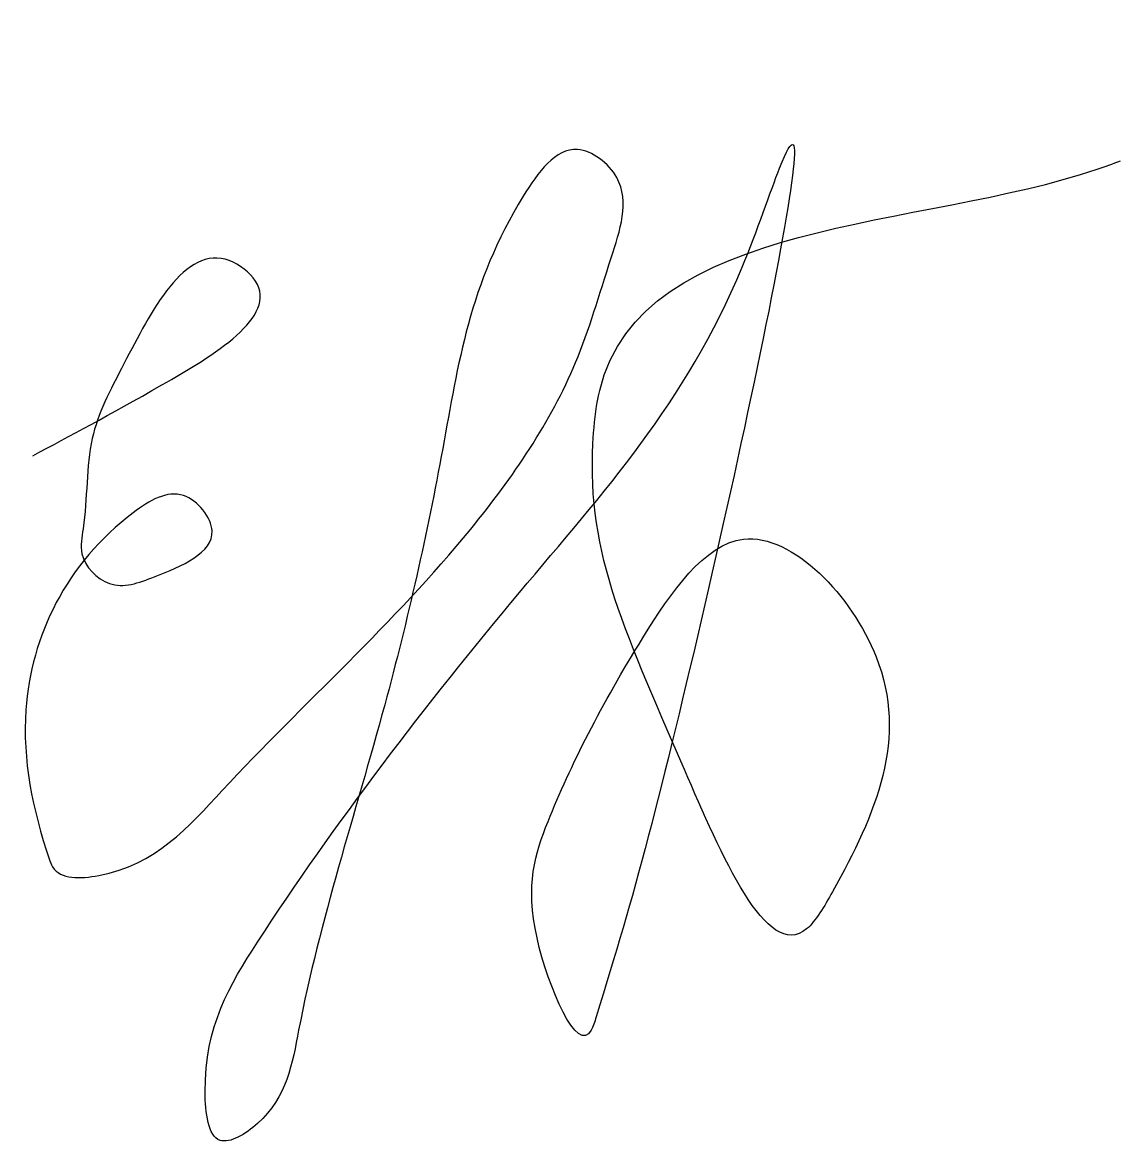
# Model space of a CAD drawing. Header units: millimetres. Extents: x 2558.22 to 2563.7, y 2136.13 to 2141.73.
import ezdxf

# ---------------------------------------------------------------- set-up
doc = ezdxf.new("R2010")
doc.units = ezdxf.units.MM

msp = doc.modelspace()

# ---------------------------------------------------------------- linework, layer by layer
at = {"color": 5}
msp.add_spline([(2558.2673, 2139.5619), (2558.9115, 2139.9151), (2559.3789, 2140.4335), (2559.2478, 2140.536), (2558.7234, 2140.0233), (2558.5638, 2139.6474), (2558.5181, 2139.1974), (2558.5124, 2139.072), (2558.6493, 2138.9239), (2558.8773, 2138.9581), (2559.1623, 2139.186), (2559.0198, 2139.3626), (2558.769, 2139.2771), (2558.2324, 2138.2922), (2558.3491, 2137.5487), (2558.3658, 2137.509), (2558.5962, 2137.4658), (2559.2122, 2137.8894), (2560.4537, 2139.1957), (2560.9768, 2140.0265), (2561.1543, 2140.5492), (2561.1823, 2140.9505), (2560.9862, 2141.0906), (2560.7153, 2140.8572), (2560.3136, 2139.5971), (2560.0241, 2138.3183), (2559.5944, 2136.6941), (2559.3889, 2136.2274), (2559.2021, 2136.1434), (2559.1274, 2136.3861), (2559.3889, 2137.1328), (2560.6966, 2138.8783), (2561.8081, 2140.5025), (2561.9949, 2140.9972), (2561.3411, 2137.6649), (2561.0796, 2136.7595), (2561.055, 2136.6928), (2560.7846, 2137.1537), (2560.8392, 2137.7347), (2561.3127, 2138.6526), (2561.8146, 2139.1447), (2562.4774, 2138.558), (2562.2596, 2137.3846), (2562.1305, 2137.1993), (2561.5203, 2137.9954), (2561.067, 2139.6758), (2561.0972, 2139.8871), (2563.5806, 2140.9921), (2563.6976, 2141.0344)], degree=3, dxfattribs=at)

doc.saveas('drawing.dxf')
